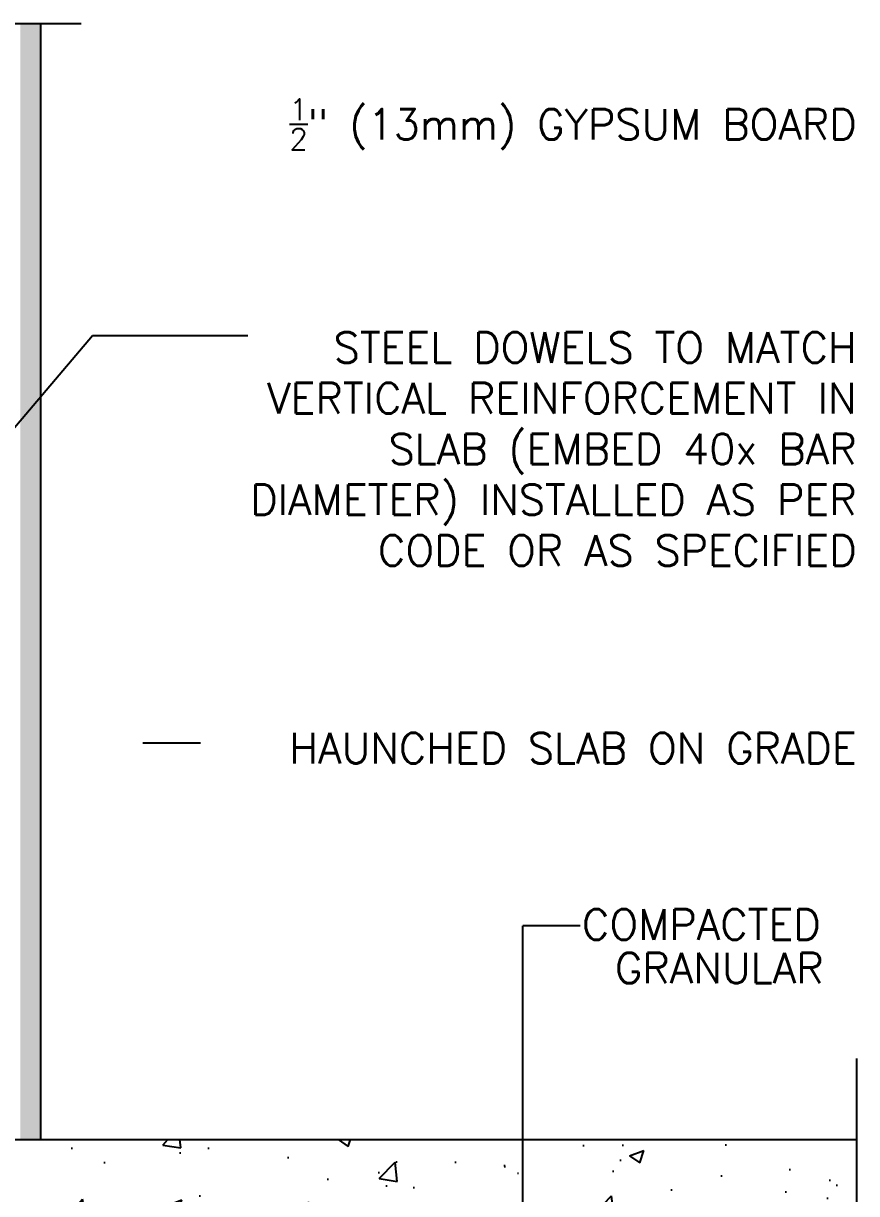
# Model space of a CAD drawing. Header units: inches. Extents: x 7.3 to 63.5, y -23.1 to 45.
# Drawn here: x 41.94 to 62.48, y 15.15 to 43.98 of the extents above; entities that cross this region are included whole.
import ezdxf
from ezdxf.enums import TextEntityAlignment as Align

# ---------------------------------------------------------------- set-up
doc = ezdxf.new("R2010")
doc.units = ezdxf.units.IN
doc.header["$LTSCALE"] = 0.5
doc.header["$MEASUREMENT"] = 0
for name, color, linetype in [('HATCH', 12, 'Continuous'), ('LINE50', 5, 'Continuous'), ('LINE9', 9, 'Continuous'), ('TEXT', 4, 'Continuous')]:
    doc.layers.add(name, color=color, linetype=linetype)
doc.styles.add('DIM', font='romans.shx', dxfattribs={"width": 0.7})
doc.styles.add('ROMANS', font='romans.shx', dxfattribs={"height": 1.125})
doc.styles.get("Standard").update_dxf_attribs({"font": 'romans.shx', "height": 1.125})
doc.dimstyles.new('ext_12', dxfattribs={"dimscale": 12, "dimtxt": 0.09375, "dimasz": 0.09375, "dimexe": 0.09375, "dimexo": 0.0625, "dimgap": 0.0625, "dimtad": 1, "dimdec": 1, "dimzin": 3, "dimdsep": 46, "dimlunit": 4, "dimtxsty": 'DIM', "dimcen": 0.09, "dimdle": 0.09375, "dimclrt": 4, "dimadec": 0, "dimazin": 0, "dimtfac": 1, "dimtdec": 1, "dimtmove": 2, "dimatfit": 3, "dimfxl": 1, "dimfrac": 2, "dimtolj": 1, "dimtzin": 0, "dimarcsym": 0})

msp = doc.modelspace()

# ---------------------------------------------------------------- hatches: boundary and pattern name
at = {"layer": 'HATCH'}
h = msp.add_hatch(dxfattribs=at)
h.set_pattern_fill('AR-SAND', color=256, scale=0.25, style=0)
h.set_pattern_definition([(37.50000000000001, (0, 0), (-0.01574833952740204, 0.4817059422532897), [0, -0.38, 0, -0.425, 0, -0.40625]), (7.499999999999999, (0, 0), (0.4424441763169318, 0.7055365163074351), [0, -0.205, 0, -0.3425, 0, -0.13125]), (327.5, (-0.3075, 0), (0.7785354654378738, 0.001414763384241124), [0, -0.125, 0, -0.45, 0, -0.5875]), (317.5, (-0.3075, 0), (0.7515316511430733, 0.2194188912335623), [0, -0.0625, 0, -0.295, 0, -0.3375])])
h.paths.add_polyline_path([(42.36281262451325, 43.9788405210644), (41.86281262451325, 43.9788405210644), (41.86281262451325, 34.9788405210644), (41.86281262451325, 16.9788405210644), (41.86281262451325, 16.4788405210644), (42.36281262451326, 16.4788405210644)])
h = msp.add_hatch(dxfattribs=at)
h.set_pattern_fill('AR-CONC', color=256, scale=0.5, style=0)
h.set_pattern_definition([(50, (0, 0), (3.586300913003767, -0.3137606749129755), [0.375, -4.125]), (355, (0, 0), (-0.693756668065, 3.760960668500059), [0.3, -3.3]), (100.4514, (0.2988584, -0.0261467), (2.892546908570108, 3.447197710304768), [0.31870095, -3.50571056]), (46.18420000000001, (0, 1), (5.336205243128222, -0.8275950716450904), [0.5625, -6.1875]), (96.6356, (0.444683725, 0.931033465), (4.673313527743517, 4.870589354502209), [0.47805144, -5.258565]), (351.1842, (0, 1), (4.673309725668136, 4.870593004626623), [0.45, -4.95]), (21, (0.5, 0.75), (2.984535260592308, -2.013094453326694), [0.375, -4.125]), (326.0000000000001, (0.5, 0.75), (1.216576659607909, 3.625750225234265), [0.3, -3.3]), (71.4514, (0.748711165, 0.58224197), (4.20111314290745, 1.612652483549762), [0.31870095, -3.50571056]), (37.50000000000001, (0, 0), (0.06079927658645334, 1.664469269156557), [0, -3.26, 0, -3.35, 0, -3.3125]), (7.499999999999999, (0, 0), (1.315347687210743, 1.972058559411801), [0, -1.91, 0, -3.185, 0, -1.2625]), (327.5, (-1.115, 0), (2.669112180862045, -0.112774358671899), [0, -1.25, 0, -3.9, 0, -5.175]), (317.5, (-1.615, 0), (2.915930846711931, 0.5005249116615882), [0, -1.625, 0, -2.59, 0, -3.675])])
h.paths.add_polyline_path([(62.48144889640185, 16.4788405210644), (30.61281262451325, 16.4788405210644), (30.61281262451325, -7.521159478935603), (38.61281262451325, -7.521159478935601), (50.73716827749541, 13.4788405210644), (62.48144889640184, 13.4788405210644)])

# ---------------------------------------------------------------- linework, layer by layer
at = {"layer": 'LINE50'}
msp.add_line((30.61281262451326, 16.4788405210644), (62.48144889640184, 16.4788405210644), dxfattribs=at)
at = {"layer": 'LINE9'}
for p, q in [((37.20656262451327, 43.9788405210644), (43.36281262451325, 43.9788405210644)), ((42.36281262451325, 43.9788405210644), (42.36281262451325, 16.4788405210644)), ((62.48144889640184, 18.4788405210644), (62.48144889640184, 9.478840521064399))]:
    msp.add_line(p, q, dxfattribs=at)
at = {"layer": 'TEXT'}
for p, q in [((46.31036617802792, 26.24370347248077), (44.88566055519974, 26.24370347248077)), ((55.66888617291301, 21.74668829118056), (54.25435704580127, 21.74668829118056))]:
    msp.add_line(p, q, dxfattribs=at)
for points in [[(42.1997415378915, 41.5544769354508, 0, 0.36, 0), (43.27974153789143, 41.5544769354508, 0, 0, 0), (46.15641770320164, 41.55447693545081, 0, 0, 0)], [(42.44247436834888, 10.91857449387691, 0, 0.36, 0), (42.72882615499645, 11.95992105208104, 0, 0, 0), (44.88566055519973, 26.24370347248077, 0, 0, 0)]]:
    msp.add_lwpolyline(points, format="xyseb", dxfattribs=at)

# ---------------------------------------------------------------- texts
for s, p in [(' COMPACTED ', (55.19938799942545, 21.78055472646092)), (' GRANULAR', (56.01139084549137, 20.70551805475081))]:
    msp.add_text(s, height=0.75, dxfattribs=at).set_placement(p, align=Align.MIDDLE_LEFT)
at = {"layer": 'TEXT', "char_height": 0.75, "width": 16.3736524610467, "attachment_point": 6, "style": 'ROMANS'}
for s, insert in [('\\A1;{\\H0.7x;\\S1/2;}" (13mm) GYPSUM BOARD', (62.48144889640184, 41.49363840359247)), ('\\A1;STEEL DOWELS TO MATCH VERTICAL REINFORCEMENT IN SLAB (EMBED 40x BAR DIAMETER) INSTALLED AS PER CODE OR AS SPECIFIED', (62.48144889640184, 33.49489790383261)), ('\\A1;HAUNCHED SLAB ON GRADE', (62.48144889640184, 26.12490050003727))]:
    msp.add_mtext(s, dxfattribs=dict(at, insert=insert))

# ---------------------------------------------------------------- leaders
at = {"layer": 'TEXT'}
for points in [[(35.51934131943585, 26.7054196350403), (43.64417724999488, 36.29412068756356), (47.47155591179586, 36.29412068756356)], [(54.25435704580126, 10.3593052534315), (54.25435704580127, 21.74668829118056)]]:
    msp.add_leader(points, dimstyle='ext_12', override={"dimgap": 0.0625, "dimtad": 0}, dxfattribs=at)

doc.saveas('drawing.dxf')
